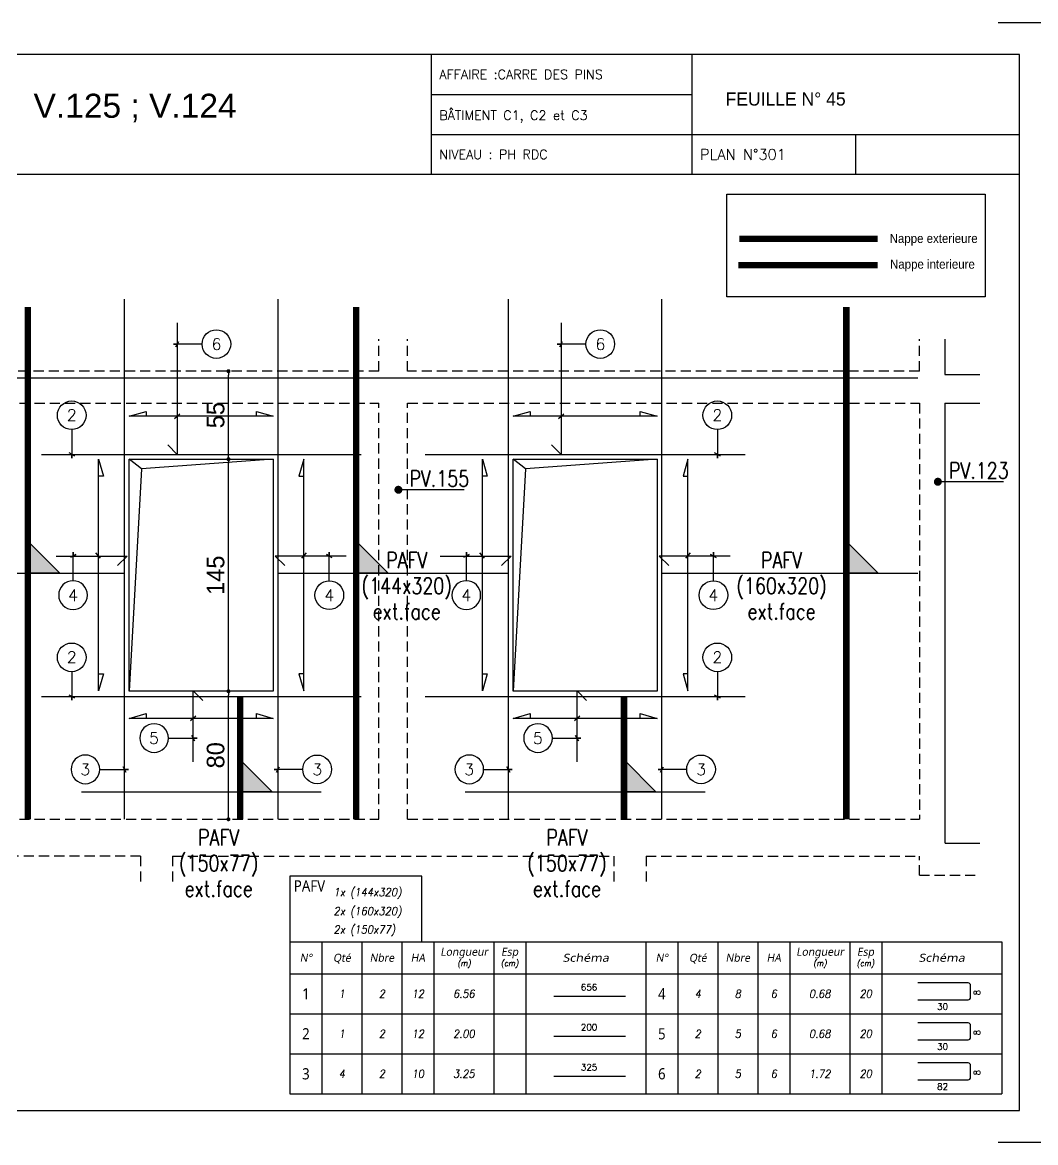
# Model space of a CAD drawing. Header units: metres. Extents: x -5618 to 118954, y -306 to 4637.
# Drawn here: x 35559 to 36193, y 894 to 1594 of the extents above; entities that cross this region are included whole.
import ezdxf
from ezdxf.enums import TextEntityAlignment as Align

# ---------------------------------------------------------------- set-up
doc = ezdxf.new("R2010")
doc.units = ezdxf.units.M
doc.linetypes.add('CACHE', pattern=[9.525, 6.35, -3.175])
for name, color, linetype in [('COTATION', 1, 'Continuous'), ('GO-CARTOUCHE', 7, 'Continuous'), ('GO-FER-HA', 140, 'Continuous'), ('GO-TEXTE-FER', 3, 'Continuous'), ('STR_COTATION', 1, 'Continuous'), ('STR_TS', 22, 'Continuous'), ('STR_TS_TXT', 7, 'Continuous'), ('STR_VOI-POT', 6, 'Continuous')]:
    doc.layers.add(name, color=color, linetype=linetype)
doc.layers.add('Kofragna_forma', color=7, linetype='Continuous', lineweight=70)
doc.styles.add('ARIAL', font='ARIAL.TTF')
doc.styles.add('schéma', font='simplex.shx')
doc.styles.add('Tableau', font='romans.shx', dxfattribs={"width": 0.9, "oblique": 10})
doc.styles.add('Tableau2', font='trebuc.TTF', dxfattribs={"width": 0.9, "oblique": 10})
doc.styles.add('TEXTE', font='romans.shx')
doc.styles.add('TEXTE TS', font='romans.shx', dxfattribs={"width": 0.7, "oblique": 15})
doc.styles.add('TEXTEBA', font='ARIAL.TTF')
doc.dimstyles.new('COUPE-20', dxfattribs={"dimscale": 0.5, "dimtxt": 22, "dimasz": 5, "dimexe": 0.05, "dimexo": 0, "dimgap": 5, "dimtad": 1, "dimdec": 0, "dimdsep": 46, "dimtxsty": 'Standard', "dimblk1": 'DOT', "dimblk2": 'DOT', "dimsah": 1, "dimcen": 0, "dimdle": 150, "dimclrd": 1, "dimclre": 1, "dimclrt": 7, "dimadec": 0, "dimazin": 0, "dimtfac": 1, "dimtdec": 0, "dimtix": 1, "dimtmove": 2, "dimatfit": 3, "dimldrblk": 'DOT', "dimfxl": 0, "dimtvp": 1, "dimtolj": 1, "dimtzin": 0, "dimarcsym": 0})

# ---------------------------------------------------------------- blocks, each defined once
blk = doc.blocks.new('ime')
at = {"layer": 'COTATION', "const_width": 2.5}
blk.add_lwpolyline([(1.25, 0, -1), (-1.25, 0, -1)], format="xyb", close=True, dxfattribs=at)
at = {"layer": 'COTATION'}
blk.add_lwpolyline([(41.09, 0), (0, 0)], dxfattribs=at)
at = {"layer": 'COTATION', "color": 7, "style": 'TEXTE TS', "width": 0.8}
blk.add_attdef('NAME', (9.08, 2), '', height=10, dxfattribs=at)
blk = doc.blocks.new('A$C6F247267')
blk.add_hatch(color=256).paths.add_polyline_path([(0, -0.2), (-0.2, 0), (0, 0)])
blk.add_lwpolyline([(-0.2, 0), (0, 0), (0, -0.2), (-0.2, 0)])
blk = doc.blocks.new('mrega')
at = {"layer": 'STR_TS_TXT', "style": 'TEXTE TS', "width": 0.8}
for tag, p in [('ST10', (14.48, 0)), ('DIM', (14.48, -16)), ('NOTE', (14.48, -32))]:
    blk.add_attdef(tag, text='', height=10, dxfattribs=at).set_placement(p, align=Align.CENTER)
blk = doc.blocks.new('U')
at = {"layer": 'GO-TEXTE-FER'}
for p, q in [((0, 0), (0, -1)), ((0, 0), (8.9, 0)), ((0.8, 0), (0.8, -1)), ((1.8, 0), (1.8, -1)), ((2.8, 0), (2.8, -1)), ((3.6, 0), (3.6, -1)), ((5.1, 0), (5.1, -1)), ((5.9, 0), (5.9, -1)), ((8.9, 0), (8.9, -1)), ((0, -1), (8.9, -1))]:
    blk.add_line(p, q, dxfattribs=at)
at = {"layer": 'GO-TEXTE-FER', "color": 1}
blk.add_lwpolyline([(6.803, -0.65), (8.063, -0.65, 0.414214), (8.123, -0.59), (8.123, -0.29, 0.414214), (8.063, -0.23), (6.803, -0.23)], format="xyb", dxfattribs=at)
at = {"layer": 'GO-TEXTE-FER', "color": 1, "style": 'Tableau'}
blk.add_attdef('Largeur', text='', height=0.16, rotation=90, dxfattribs=at).set_placement((8.284, -0.472), align=Align.MIDDLE_CENTER)
at = {"layer": 'GO-TEXTE-FER', "style": 'Tableau2', "width": 0.9}
blk.add_attdef('NUMERO', text='', height=0.28, dxfattribs=at).set_placement((0.4, -0.5), align=Align.MIDDLE_CENTER)
at = {"layer": 'GO-TEXTE-FER', "style": 'Tableau', "oblique": 10, "width": 0.9}
for tag, p in [('QUANTITE', (1.3, -0.5)), ('NOMBRE', (2.3, -0.5)), ('NUANCE', (3.2, -0.5)), ('LONGUEUR', (4.35, -0.5)), ('ESPACEMENTS', (5.5, -0.5))]:
    blk.add_attdef(tag, text='', height=0.2, dxfattribs=at).set_placement(p, align=Align.MIDDLE_CENTER)
at = {"layer": 'GO-TEXTE-FER', "color": 1, "style": 'Tableau'}
blk.add_attdef('Longueur', text='', height=0.16, dxfattribs=at).set_placement((7.422, -0.819), align=Align.MIDDLE_CENTER)
blk = doc.blocks.new('Désignation')
at = {"layer": 'GO-TEXTE-FER'}
for p, q in [((0, 0.8), (8.9, 0.8)), ((0, 0.8), (0, 0)), ((0.8, 0.8), (0.8, 0)), ((1.8, 0.8), (1.8, 0)), ((2.8, 0.8), (2.8, 0)), ((3.6, 0.8), (3.6, 0)), ((5.1, 0.8), (5.1, 0)), ((5.9, 0.8), (5.9, 0)), ((8.9, 0.8), (8.9, 0)), ((0, 0), (8.9, 0))]:
    blk.add_line(p, q, dxfattribs=at)
at = {"layer": 'GO-TEXTE-FER', "style": 'Tableau2', "oblique": 10}
for s, p in [('Longueur', (4.356, 0.55)), ('Esp', (5.494, 0.55)), ('N°', (0.4, 0.4)), ('Qté', (1.3, 0.4)), ('Nbre', (2.3, 0.4)), ('HA', (3.2, 0.4))]:
    blk.add_text(s, height=0.2, dxfattribs=at).set_placement(p, align=Align.MIDDLE_CENTER)
at = {"layer": 'GO-TEXTE-FER', "color": 7, "style": 'Tableau', "oblique": 10, "width": 0.9}
for s, p in [('(m)', (4.356, 0.265)), ('(cm)', (5.494, 0.265))]:
    blk.add_text(s, height=0.15, dxfattribs=at).set_placement(p, align=Align.MIDDLE_CENTER)
at = {"layer": 'GO-TEXTE-FER', "style": 'Tableau2', "oblique": 10, "width": 1.2}
blk.add_text('Schéma', height=0.2, dxfattribs=at).set_placement((7.4, 0.4), align=Align.MIDDLE_CENTER)
blk = doc.blocks.new('Barre libre')
at = {"layer": 'GO-TEXTE-FER'}
for p, q in [((0, 0), (0, -1)), ((0, 0), (8.9, 0)), ((0.8, 0), (0.8, -1)), ((1.8, 0), (1.8, -1)), ((2.8, 0), (2.8, -1)), ((3.6, 0), (3.6, -1)), ((5.1, 0), (5.1, -1)), ((5.9, 0), (5.9, -1)), ((8.9, 0), (8.9, -1)), ((0, -1), (8.9, -1))]:
    blk.add_line(p, q, dxfattribs=at)
at = {"layer": 'GO-TEXTE-FER', "color": 1}
blk.add_line((6.603, -0.563), (8.394, -0.563), dxfattribs=at)
at = {"layer": 'GO-TEXTE-FER', "color": 1, "style": 'Tableau'}
blk.add_attdef('Longueur', text='', height=0.16, dxfattribs=at).set_placement((7.481, -0.336), align=Align.MIDDLE_CENTER)
at = {"layer": 'GO-TEXTE-FER', "style": 'Tableau2', "width": 0.9}
blk.add_attdef('NUMERO', text='', height=0.28, dxfattribs=at).set_placement((0.4, -0.5), align=Align.MIDDLE_CENTER)
at = {"layer": 'GO-TEXTE-FER', "style": 'Tableau', "oblique": 10, "width": 0.9}
for tag, p in [('QUANTITE', (1.3, -0.5)), ('NOMBRE', (2.3, -0.5)), ('NUANCE', (3.2, -0.5)), ('LONGUEUR', (4.35, -0.5)), ('ESPACEMENTS', (5.5, -0.5))]:
    blk.add_attdef(tag, text='', height=0.2, dxfattribs=at).set_placement(p, align=Align.MIDDLE_CENTER)
blk = doc.blocks.new('_DOT')
at = {"color": 0, "linetype": 'ByBlock'}
blk.add_line((-0.5, 0), (-1, 0), dxfattribs=at)
at = {"color": 0, "linetype": 'ByBlock', "const_width": 0.5}
blk.add_lwpolyline([(-0.25, 0, 1), (0.25, 0, 1)], format="xyb", close=True, dxfattribs=at)
blk = doc.blocks.new('*D959')
at = {"layer": 'DEFPOINTS', "color": 0, "lineweight": -3, "ltscale": 4.5}
for p in [(35688.05, 1175.79), (35716.07, 1175.79, 187.69), (35712.54, 1095.79, 187.69)]:
    blk.add_point(p, dxfattribs=at)
at = {"layer": 'STR_COTATION', "color": 1, "lineweight": -2, "ltscale": 4.5}
for p, q in [((35688.04, 1175.79), (35688.03, 1175.79)), ((35688.05, 1098.29), (35688.05, 1173.29)), ((35688.04, 1095.79), (35688.03, 1095.79))]:
    blk.add_line(p, q, dxfattribs=at)
at = {"layer": 'STR_COTATION', "color": 1, "lineweight": -2, "ltscale": 4.5, "xscale": 2.5, "yscale": 2.5, "zscale": 2.5}
for p, rotation in [((35688.05, 1175.79), 90), ((35688.05, 1095.79), 270)]:
    blk.add_blockref('_DOT', p, dxfattribs=dict(at, rotation=rotation))
at = {"layer": 'STR_COTATION', "color": 7, "lineweight": -3, "ltscale": 4.5, "insert": (35680.05, 1135.79), "char_height": 11, "attachment_point": 5, "rotation": 90}
blk.add_mtext('\\A1;80', dxfattribs=at)
blk = doc.blocks.new('*D960')
at = {"layer": 'DEFPOINTS', "color": 0, "lineweight": -3, "ltscale": 4.5}
for p in [(35688.05, 1320.79), (35716.07, 1320.79, 187.69), (35716.07, 1175.79, 187.69)]:
    blk.add_point(p, dxfattribs=at)
at = {"layer": 'STR_COTATION', "color": 1, "lineweight": -2, "ltscale": 4.5}
for p, q in [((35688.04, 1320.79), (35688.03, 1320.79)), ((35688.05, 1178.29), (35688.05, 1318.29)), ((35688.04, 1175.79), (35688.03, 1175.79))]:
    blk.add_line(p, q, dxfattribs=at)
at = {"layer": 'STR_COTATION', "color": 1, "lineweight": -2, "ltscale": 4.5, "xscale": 2.5, "yscale": 2.5, "zscale": 2.5}
for p, rotation in [((35688.05, 1320.79), 90), ((35688.05, 1175.79), 270)]:
    blk.add_blockref('_DOT', p, dxfattribs=dict(at, rotation=rotation))
at = {"layer": 'STR_COTATION', "color": 7, "lineweight": -3, "ltscale": 4.5, "insert": (35680.05, 1248.29), "char_height": 11, "attachment_point": 5, "rotation": 90}
blk.add_mtext('\\A1;145', dxfattribs=at)
blk = doc.blocks.new('*D961')
at = {"layer": 'DEFPOINTS', "color": 0, "lineweight": -3, "ltscale": 4.5}
for p in [(35688.05, 1375.79), (35716.07, 1375.79, 187.69), (35716.07, 1320.79, 187.69)]:
    blk.add_point(p, dxfattribs=at)
at = {"layer": 'STR_COTATION', "color": 1, "lineweight": -2, "ltscale": 4.5}
for p, q in [((35688.04, 1375.79), (35688.03, 1375.79)), ((35688.05, 1323.29), (35688.05, 1373.29)), ((35688.04, 1320.79), (35688.03, 1320.79))]:
    blk.add_line(p, q, dxfattribs=at)
at = {"layer": 'STR_COTATION', "color": 1, "lineweight": -2, "ltscale": 4.5, "xscale": 2.5, "yscale": 2.5, "zscale": 2.5}
for p, rotation in [((35688.05, 1375.79), 90), ((35688.05, 1320.79), 270)]:
    blk.add_blockref('_DOT', p, dxfattribs=dict(at, rotation=rotation))
at = {"layer": 'STR_COTATION', "color": 7, "lineweight": -3, "ltscale": 4.5, "insert": (35680.05, 1348.29), "char_height": 11, "attachment_point": 5, "rotation": 90}
blk.add_mtext('\\A1;55', dxfattribs=at)

msp = doc.modelspace()

# ---------------------------------------------------------------- linework, layer by layer
for p, q in [((35814.86, 1573.71), (35814.86, 1498.77)), ((35977.83, 1573.74), (35977.83, 1498.77)), ((35814.86, 1548.71), (35977.83, 1548.71)), ((35814.86, 1523.72), (35977.83, 1523.72)), ((35977.83, 1523.74), (36182.68, 1523.74)), ((36080.17, 1523.74), (36080.17, 1498.77))]:
    msp.add_line(p, q)
for points in [[(36169.35, 1593.71), (36202.68, 1593.71), (36202.68, 1560.38)], [(36182.68, 1498.77), (35232.78, 1498.77)], [(36202.68, 927.11), (36202.68, 893.78), (36169.35, 893.78)]]:
    msp.add_lwpolyline(points)
msp.add_lwpolyline([(35232.78, 1573.71), (35232.78, 913.78), (36182.68, 913.78), (36182.68, 1573.71)], close=True)
at = {"layer": 'COTATION'}
for p, q in [((35654.38, 1346.2, 281.53), (35657.74, 1349.15, 281.53)), ((35894.38, 1346.2, 281.53), (35897.74, 1349.15, 281.53)), ((35608.14, 1258.87, 281.53), (35605.18, 1262.22, 281.53)), ((35733.84, 1258.87, 281.53), (35736.79, 1262.22, 281.53)), ((35848.14, 1258.87, 281.53), (35845.18, 1262.22, 281.53)), ((35974, 1258.87, 187.69), (35976.95, 1262.22, 187.69)), ((35667.7, 1160.3, 281.53), (35664.34, 1157.35, 281.53)), ((35907.7, 1160.3, 281.53), (35904.34, 1157.35, 281.53))]:
    msp.add_line(p, q, dxfattribs=at)
for points, elevation in [([(35705.51, 1347.67), (35705.51, 1350.67), (35716.07, 1347.67), (35626.07, 1347.67), (35636.63, 1350.67), (35636.63, 1347.67)], 187.69), ([(35945.51, 1347.67), (35945.51, 1350.67), (35956.07, 1347.67), (35866.07, 1347.67), (35876.63, 1350.67), (35876.63, 1347.67)], 187.69), ([(35606.88, 1186.62), (35609.88, 1186.62), (35606.88, 1176.07), (35606.88, 1320.79), (35609.88, 1310.23), (35606.88, 1310.23)], 187.69), ([(35735.1, 1186.62), (35732.1, 1186.62), (35735.1, 1176.07), (35735.1, 1320.79), (35732.1, 1310.23), (35735.1, 1310.23)], 187.69), ([(35846.88, 1186.62), (35849.88, 1186.62), (35846.88, 1176.07), (35846.88, 1320.79), (35849.88, 1310.23), (35846.88, 1310.23)], 187.69), ([(35975.26, 1186.62), (35972.26, 1186.62), (35975.26, 1176.07), (35975.26, 1320.79), (35972.26, 1310.23), (35975.26, 1310.23)], 93.84), ([(35705.51, 1158.83), (35705.51, 1161.83), (35716.07, 1158.83), (35626.07, 1158.83), (35636.63, 1161.83), (35636.63, 1158.83)], 187.69), ([(35945.51, 1158.83), (35945.51, 1161.83), (35956.07, 1158.83), (35866.07, 1158.83), (35876.63, 1161.83), (35876.63, 1158.83)], 187.69)]:
    msp.add_lwpolyline(points, dxfattribs=dict(at, elevation=elevation))
at = {"layer": 'GO-FER-HA'}
for points, elevation in [([(35671.53, 1392.76, -512.322006), (35671.53, 1392.69), (35653.66, 1392.69), (35656.06, 1392.69), (35655.16, 1390.99), (35656.96, 1394.39)], 281.53), ([(35911.53, 1392.76, -512.322006), (35911.53, 1392.69), (35893.66, 1392.69), (35896.06, 1392.69), (35895.16, 1390.99), (35896.96, 1394.39)], 281.53), ([(35590, 1339.26, -512.322006), (35590.07, 1339.26), (35590.07, 1321.39), (35590.07, 1323.79), (35591.76, 1322.89), (35588.37, 1324.68)], 93.84), ([(35993.64, 1339.26, -512.322006), (35993.71, 1339.26), (35993.71, 1321.39), (35993.71, 1323.79), (35995.41, 1322.89), (35992.01, 1324.68)], 93.84), ([(35590.85, 1244.83, 512.322006), (35590.92, 1244.83), (35590.92, 1262.69), (35590.92, 1260.29), (35592.62, 1261.19), (35589.22, 1259.4)], 281.53), ([(35751.13, 1244.83, -512.322006), (35751.06, 1244.83), (35751.06, 1262.69), (35751.06, 1260.29), (35749.36, 1261.19), (35752.75, 1259.4)], 281.53), ([(35836.71, 1244.83, 512.322006), (35836.78, 1244.83), (35836.78, 1262.69), (35836.78, 1260.29), (35838.47, 1261.19), (35835.08, 1259.4)], 281.53), ([(35991.29, 1244.83, -512.322006), (35991.22, 1244.83), (35991.22, 1262.69), (35991.22, 1260.29), (35989.52, 1261.19), (35992.92, 1259.4)], 187.69), ([(35590, 1188, -512.322006), (35590.07, 1188), (35590.07, 1170.14), (35590.07, 1172.54), (35591.76, 1171.64), (35588.37, 1173.43)], 93.84), ([(35993.64, 1188, -512.322006), (35993.71, 1188), (35993.71, 1170.14), (35993.71, 1172.54), (35995.41, 1171.64), (35992.01, 1173.43)], 93.84), ([(35650.55, 1146.57, 512.322006), (35650.55, 1146.5), (35668.42, 1146.5), (35666.02, 1146.5), (35666.91, 1144.8), (35665.12, 1148.2)], 281.53), ([(35890.55, 1146.57, 512.322006), (35890.55, 1146.5), (35908.42, 1146.5), (35906.02, 1146.5), (35906.91, 1144.8), (35905.12, 1148.2)], 281.53), ([(35607.6, 1127.01, 512.322006), (35607.6, 1126.94), (35625.47, 1126.94), (35623.07, 1126.94), (35623.97, 1125.24), (35622.17, 1128.63)], 306.24), ([(35734.54, 1127.01, -512.322006), (35734.54, 1126.94), (35716.67, 1126.94), (35719.07, 1126.94), (35718.17, 1125.24), (35719.97, 1128.63)], 306.24), ([(35847.6, 1127.01, 512.322006), (35847.6, 1126.94), (35865.47, 1126.94), (35863.07, 1126.94), (35863.97, 1125.24), (35862.17, 1128.63)], 306.24), ([(35974.54, 1127.01, -512.322006), (35974.54, 1126.94), (35956.67, 1126.94), (35959.07, 1126.94), (35958.17, 1125.24), (35959.97, 1128.63)], 306.24)]:
    msp.add_lwpolyline(points, format="xyb", dxfattribs=dict(at, elevation=elevation))
at = {"layer": 'GO-TEXTE-FER'}
msp.add_lwpolyline([(35726.49, 1019.27), (35808.99, 1019.27), (35808.99, 1060.21), (35726.49, 1060.21)], close=True, dxfattribs=at)
at = {"layer": 'Kofragna_forma', "linetype": 'CACHE', "lineweight": -3}
for p, q in [((35782.07, 1375.79, 187.69), (35782.07, 1395.79, 187.69)), ((35800.07, 1375.79, 187.69), (35800.07, 1395.79, 187.69)), ((36120.02, 1375.79, 187.69), (36120.02, 1395.79, 187.69)), ((35782.07, 1375.79, 187.69), (35462.07, 1375.79, 187.69)), ((36120.02, 1375.79, 187.69), (35800.07, 1375.79, 187.69)), ((35462.07, 1355.79, 187.69), (35782.07, 1355.79, 187.69)), ((35782.07, 1095.79, 187.69), (35782.07, 1355.79, 187.69)), ((35800.07, 1095.79, 187.69), (35800.07, 1355.79, 187.69)), ((35800.07, 1355.79, 187.69), (36120.02, 1355.79, 187.69)), ((36120.02, 1355.79, 187.69), (36120.02, 1095.79, 187.69)), ((35462.07, 1095.79, 187.69), (35782.07, 1095.79, 187.69)), ((35800.07, 1095.79, 187.69), (36120.02, 1095.79, 187.69)), ((35633.07, 1072.79, 187.69), (35462.07, 1072.79, 187.69)), ((35633.07, 1072.79, 187.69), (35633.07, 1055.79, 187.69)), ((35653.07, 1072.79, 187.69), (35929.02, 1072.79, 187.69)), ((35653.07, 1072.79, 187.69), (35653.07, 1055.79, 187.69)), ((35929.02, 1072.79, 187.69), (35929.02, 1055.79, 187.69)), ((35929.02, 1072.79, 187.69), (35929.02, 1055.79, 187.69)), ((35949.12, 1072.79, 187.69), (35949.12, 1055.79, 187.69)), ((35949.12, 1072.79, 187.69), (36120.02, 1072.79, 187.69)), ((36120.02, 1060.79, 187.69), (36120.02, 1072.79, 187.69)), ((36120.02, 1060.79, 187.69), (36157.81, 1060.79, 187.69))]:
    msp.add_line(p, q, dxfattribs=at)
at = {"layer": 'Kofragna_forma', "color": 4, "lineweight": -3}
for p, q in [((36136.12, 1373.79, 187.69), (36136.12, 1395.79, 187.69)), ((36136.02, 1373.79, 187.69), (36157.81, 1373.79, 187.69)), ((36136.02, 1355.79, 187.69), (36157.81, 1355.79, 187.69)), ((36136.12, 1080.79, 187.69), (36136.12, 1355.79, 187.69)), ((36136.12, 1080.79, 187.69), (36157.81, 1080.79, 187.69))]:
    msp.add_line(p, q, dxfattribs=at)
for points, elevation in [([(35626.07, 1320.79), (35716.07, 1320.79), (35716.07, 1175.79), (35626.07, 1175.79), (35626.07, 1320.79)], 187.69), ([(35716.07, 1320.79), (35633.72, 1314.67), (35626.07, 1175.79)], 187.69), ([(35633.72, 1314.67), (35626.07, 1320.79)], 93.84), ([(35866.07, 1320.79), (35956.07, 1320.79), (35956.07, 1175.79), (35866.07, 1175.79), (35866.07, 1320.79)], 187.69), ([(35956.07, 1320.79), (35873.72, 1314.67), (35866.07, 1175.79)], 187.69), ([(35873.72, 1314.67), (35866.07, 1320.79)], 93.84)]:
    msp.add_lwpolyline(points, dxfattribs=dict(at, elevation=elevation))
at = {"layer": 'STR_TS', "color": 7}
msp.add_lwpolyline([(35999.59, 1486.45), (36161.14, 1486.45), (36161.14, 1422.16), (35999.59, 1422.16)], close=True, dxfattribs=at)
at = {"layer": 'STR_TS', "linetype": 'CACHE', "ltscale": 2, "const_width": 4}
msp.add_lwpolyline([(36094.01, 1458.45), (36007.46, 1458.45)], dxfattribs=at)
at = {"layer": 'STR_TS', "const_width": 4}
msp.add_lwpolyline([(36094.01, 1442), (36006.89, 1442)], dxfattribs=at)
at = {"layer": 'STR_TS', "linetype": 'CACHE', "ltscale": 2, "const_width": 4}
for points, elevation in [([(35562.59, 1095.79), (35562.59, 1415.79)], 187.69), ([(35767.92, 1095.79), (35767.92, 1415.79)], 187.69), ([(36074.34, 1095.79), (36074.34, 1415.79)], 187.69), ([(35695.35, 1095.79), (35695.35, 1172.79)], 281.53), ([(35935.35, 1095.79), (35935.35, 1172.79)], 281.53)]:
    msp.add_lwpolyline(points, dxfattribs=dict(at, elevation=elevation))
at = {"layer": 'STR_TS', "color": 3}
for points, elevation in [([(35463.07, 1249.64), (35623.07, 1249.64)], 187.69), ([(35719.07, 1249.64), (35863.07, 1249.64)], 187.69), ([(35959.07, 1249.64), (36119.07, 1249.64)], 187.69), ([(35596.07, 1112.98), (35746.07, 1112.98)], 281.53), ([(35836.07, 1112.98), (35986.07, 1112.98)], 281.53)]:
    msp.add_lwpolyline(points, dxfattribs=dict(at, elevation=elevation))
at = {"layer": 'STR_VOI-POT'}
for p, q in [((35623.07, 1095.79, 281.53), (35623.07, 1420.79, 281.53)), ((35719.07, 1095.79, 281.53), (35719.07, 1420.79, 281.53)), ((35863.07, 1095.79, 281.53), (35863.07, 1420.79, 281.53)), ((35959.07, 1095.79, 281.53), (35959.07, 1420.79, 281.53)), ((35463.07, 1371.57, 187.69), (36119.02, 1371.57, 187.69)), ((35571.07, 1323.79, 93.84), (35771.07, 1323.79, 93.84)), ((35811.07, 1323.79, 93.84), (36011.07, 1323.79, 93.84)), ((35571.07, 1172.54, 93.84), (35771.07, 1172.54, 93.84)), ((35811.07, 1172.54, 93.84), (36011.07, 1172.54, 93.84))]:
    msp.add_line(p, q, dxfattribs=at)
for points, elevation in [([(35656.06, 1405.91), (35656.06, 1323.79), (35650.08, 1329.77)], 281.53), ([(35896.06, 1405.91), (35896.06, 1323.79), (35890.08, 1329.77)], 281.53), ([(35580.4, 1260.29), (35624.72, 1260.29), (35618.74, 1254.31)], 281.53), ([(35761.58, 1260.29), (35717.25, 1260.29), (35723.24, 1254.31)], 281.53), ([(35820.4, 1260.29), (35864.72, 1260.29), (35858.74, 1254.31)], 281.53), ([(36001.74, 1260.29), (35957.41, 1260.29), (35963.4, 1254.31)], 187.69), ([(35666.02, 1131.67), (35666.02, 1176), (35672, 1170.01)], 281.53), ([(35906.02, 1131.67), (35906.02, 1176), (35912, 1170.01)], 281.53)]:
    msp.add_lwpolyline(points, dxfattribs=dict(at, elevation=elevation))

# ---------------------------------------------------------------- block references
at = {"layer": 'COTATION'}
ref = msp.add_blockref('ime', (36131.58, 1306.69, 187.69), dxfattribs=at)
ref.add_attrib('NAME', 'PV.123', (36138.47, 1308.69, 187.69), dxfattribs={"color": 7, "height": 10, "style": 'TEXTE TS', "width": 0.8})
ref = msp.add_blockref('ime', (35794.31, 1301.69, 187.69), dxfattribs=at)
ref.add_attrib('NAME', 'PV.155', (35801.23, 1303.69, 187.69), dxfattribs={"color": 7, "height": 10, "style": 'TEXTE TS', "width": 0.8})
at = {"layer": 'GO-FER-HA', "xscale": 25, "yscale": 25, "zscale": 25}
for p in [(35726.49, 999.27), (35948.99, 999.27)]:
    msp.add_blockref('Désignation', p, dxfattribs=at)
at = {"layer": 'GO-TEXTE-FER', "xscale": 25, "yscale": 25, "zscale": 25}
for name, p, values in [('Barre libre', (35726.49, 999.27), {'NUMERO': '1', 'QUANTITE': '1', 'NOMBRE': '2', 'NUANCE': '12', 'Longueur': '656', 'LONGUEUR': '6.56'}), ('U', (35948.99, 999.27), {'NUMERO': '4', 'QUANTITE': '4', 'NOMBRE': '8', 'NUANCE': '6', 'Longueur': '30', 'Largeur': '8', 'LONGUEUR': '0.68', 'ESPACEMENTS': '20'}), ('Barre libre', (35726.49, 974.27), {'NUMERO': '2', 'QUANTITE': '1', 'NOMBRE': '2', 'NUANCE': '12', 'Longueur': '200', 'LONGUEUR': '2.00'}), ('U', (35948.99, 974.27), {'NUMERO': '5', 'QUANTITE': '2', 'NOMBRE': '5', 'NUANCE': '6', 'Longueur': '30', 'Largeur': '8', 'LONGUEUR': '0.68', 'ESPACEMENTS': '20'}), ('Barre libre', (35726.49, 949.27), {'NUMERO': '3', 'QUANTITE': '4', 'NOMBRE': '2', 'NUANCE': '10', 'Longueur': '325', 'LONGUEUR': '3.25'}), ('U', (35948.99, 949.27), {'NUMERO': '6', 'QUANTITE': '2', 'NOMBRE': '5', 'NUANCE': '6', 'Longueur': '82', 'Largeur': '8', 'LONGUEUR': '1.72', 'ESPACEMENTS': '20'})]:
    msp.add_blockref(name, p, dxfattribs=at).add_auto_attribs(values)
at = {"layer": 'STR_TS', "xscale": 100, "yscale": 100, "zscale": 100, "rotation": 180}
for p in [(35562.59, 1249.64, 187.69), (35767.92, 1249.64, 187.69), (36074.34, 1249.64, 187.69), (35695.35, 1112.98, 281.53), (35935.35, 1112.98, 281.53)]:
    msp.add_blockref('A$C6F247267', p, dxfattribs=at)
at = {"layer": 'STR_TS_TXT'}
for p, values in [((35785.03, 1252.69, 469.22), {'NOTE': 'ext.face', 'ST10': 'PAFV', 'DIM': '(144x320)'}), ((36019.37, 1252.69, 281.53), {'NOTE': 'ext.face', 'ST10': 'PAFV', 'DIM': '(160x320)'}), ((35667.47, 1079.41, 469.22), {'NOTE': 'ext.face', 'ST10': 'PAFV', 'DIM': '(150x77)'}), ((35885.23, 1079.41, 469.22), {'NOTE': 'ext.face', 'ST10': 'PAFV', 'DIM': '(150x77)'})]:
    msp.add_blockref('mrega', p, dxfattribs=at).add_auto_attribs(values)

# ---------------------------------------------------------------- texts
for s, height, style, p in [('AFFAIRE :CARRE DES PINS', 5.8328, 'schéma', (35819.86, 1558.3)), ('V.125 ; V.124', 15, 'ARIAL', (35566.2, 1534.13)), ('BÂTIMENT C1, C2 et C3', 5.8328, 'schéma', (35819.86, 1532.74)), ('NIVEAU : PH RDC', 5.8328, 'schéma', (35819.86, 1508.3)), ('PLAN N°301', 6.666, 'schéma', (35982.83, 1507.89))]:
    msp.add_text(s, height=height, dxfattribs=dict(style=style)).set_placement(p)
at = {"linetype": 'ByBlock', "lineweight": -3, "ltscale": 4.5}
msp.add_text('FEUILLE N° 45', height=8.2, dxfattribs=at).set_placement((35998.83, 1541.74))
at = {"layer": 'GO-CARTOUCHE', "color": 2, "style": 'TEXTEBA', "width": 0.9}
for s, p in [('Nappe exterieure', (36128.95, 1455.9)), ('Nappe interieure', (36128.18, 1439.81))]:
    msp.add_text(s, height=5.7024, dxfattribs=at).set_placement(p, align=Align.CENTER)
at = {"layer": 'GO-FER-HA', "style": 'TEXTE'}
for s, p in [('6', (35680.58, 1392.69, 375.53)), ('6', (35920.58, 1392.69, 375.53)), ('2', (35590.07, 1348.31, 187.84)), ('2', (35993.71, 1348.31, 187.84)), ('4', (35751.06, 1235.77, 375.53)), ('4', (35991.22, 1235.77, 281.69)), ('2', (35590.07, 1197.06, 187.84)), ('2', (35993.71, 1197.06, 187.84)), ('3', (35743.59, 1126.94, 400.24)), ('3', (35983.59, 1126.94, 400.24))]:
    msp.add_text(s, height=7.2, rotation=360, dxfattribs=at).set_placement(p, align=Align.MIDDLE_CENTER)
for s, p in [('4', (35590.92, 1235.77, 375.53)), ('4', (35836.78, 1235.77, 375.53)), ('5', (35641.49, 1146.5, 375.53)), ('5', (35881.49, 1146.5, 375.53)), ('3', (35598.54, 1126.94, 400.24)), ('3', (35838.54, 1126.94, 400.24))]:
    msp.add_text(s, height=7.2, dxfattribs=at).set_placement(p, align=Align.MIDDLE_CENTER)
at = {"layer": 'GO-TEXTE-FER', "style": 'Tableau', "oblique": 10, "width": 0.9}
for s, p in [('1x (144x320)', (35753.76, 1047.75)), ('2x (160x320)', (35753.76, 1035.92)), ('2x (150x77)', (35753.76, 1024.41))]:
    msp.add_text(s, height=5.0562, dxfattribs=at).set_placement(p)
at = {"layer": 'GO-TEXTE-FER', "style": 'Tableau2', "width": 0.9}
msp.add_attdef('PAFV', text='1', height=7.08, dxfattribs=at).set_placement((35738.71, 1054.17), align=Align.MIDDLE_CENTER)

# ---------------------------------------------------------------- dimensions: what is measured, and where the dimension line sits
at = {"layer": 'STR_COTATION', "lineweight": -3, "ltscale": 4.5}
for base, p1, p2, picture, middle in [((35688.05, 1375.79), (35716.07, 1320.79, 187.69), (35716.07, 1375.79, 187.69), '*D961', (35680.05, 1348.29)), ((35688.05, 1320.79), (35716.07, 1175.79, 187.69), (35716.07, 1320.79, 187.69), '*D960', (35680.05, 1248.29)), ((35688.05, 1175.79), (35712.54, 1095.79, 187.69), (35716.07, 1175.79, 187.69), '*D959', (35680.05, 1135.79))]:
    dim = msp.add_linear_dim(base=base, p1=p1, p2=p2, angle=90, dimstyle='COUPE-20', override={"dimfxl": 0.1}, dxfattribs=at)
    dim.commit()
    dim.dimension.update_dxf_attribs({"geometry": picture, "text_midpoint": middle})

doc.saveas('drawing.dxf')
